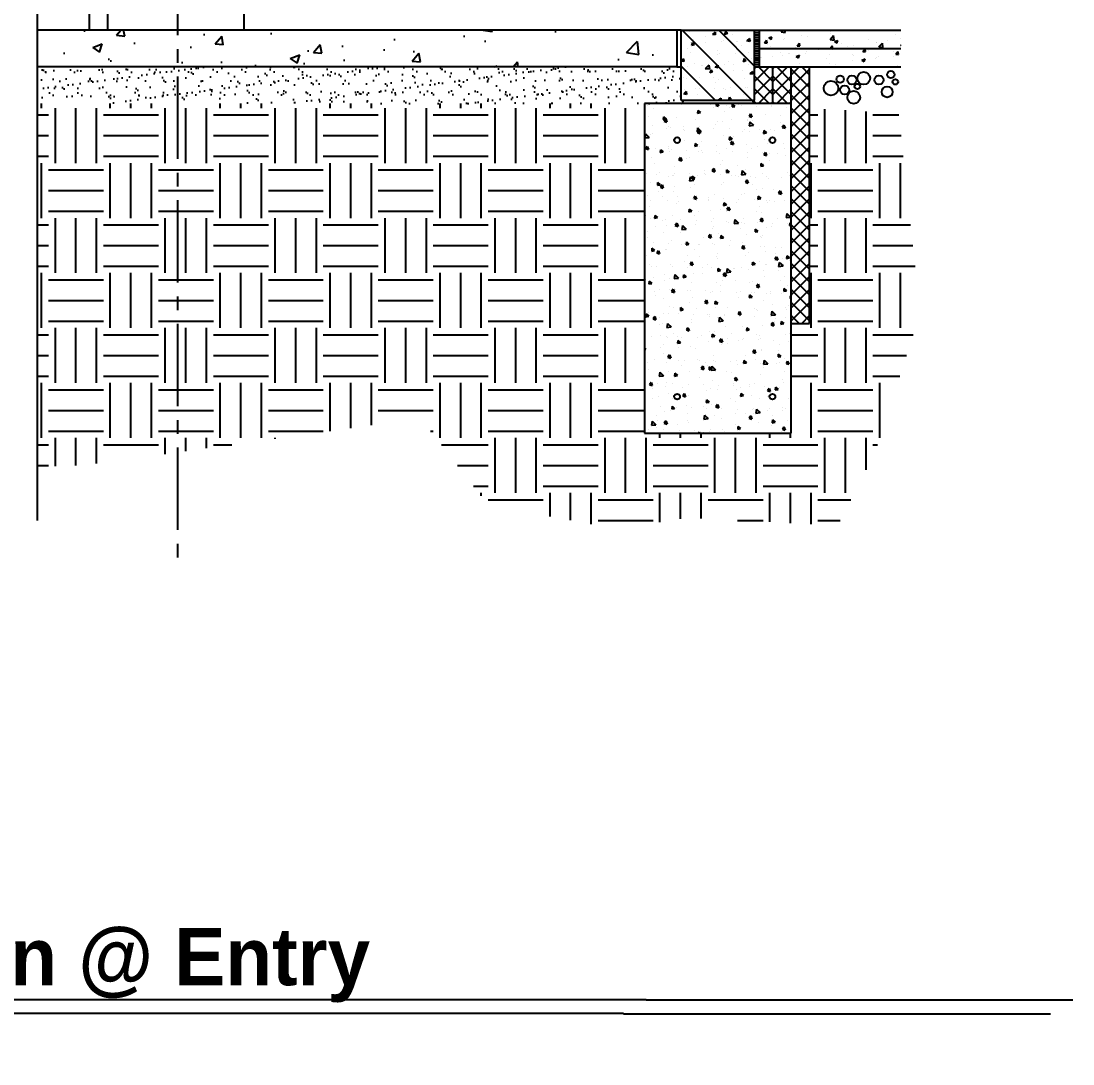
# Model space of a CAD drawing. Header units: inches. Extents: x 0 to 10293, y 0 to 4182.
# Drawn here: x 3437.1 to 3551.9, y 3211.7 to 3325.6 of the extents above; entities that cross this region are included whole.
import ezdxf
from ezdxf.enums import TextEntityAlignment as Align

# ---------------------------------------------------------------- set-up
doc = ezdxf.new("R2010")
doc.units = ezdxf.units.IN
doc.header["$LTSCALE"] = 48
doc.header["$MEASUREMENT"] = 0
doc.linetypes.add('CENTER2', pattern=[1.125, 0.75, -0.125, 0.125, -0.125])
doc.styles.add('BOLD', font='bold.shx', dxfattribs={"height": 18})
doc.styles.add('SIMPLEX', font='SIMPLEX.SHX')

# ---------------------------------------------------------------- blocks, each defined once
blk = doc.blocks.new('*X92')
at = {"color": 0}
for p, q in [((98.45, 77.12), (98.45, 77.12)), ((102.09, 77.23), (102.09, 77.23)), ((103.75, 77.27), (103.75, 77.27)), ((105.41, 77.21), (105.41, 77.21)), ((106.08, 77.32), (105.96, 77.14)), ((105.96, 77.14), (106.26, 77.04)), ((106.16, 77.32), (106.26, 77.04)), ((107.08, 77.15), (107.08, 77.15)), ((107.76, 77.25), (107.73, 76.95)), ((107.73, 76.95), (108.05, 77.01)), ((107.76, 77.25), (108.05, 77.01)), ((108.42, 77.22), (108.42, 77.22)), ((108.74, 77.08), (108.74, 77.08)), ((110.4, 77.02), (110.4, 77.02)), ((112.07, 76.96), (112.07, 76.96)), ((112.08, 77.15), (112.08, 77.15)), ((98.62, 75.87), (98.62, 75.87)), ((99.12, 76.74), (99.12, 76.74)), ((100.24, 75.86), (100.21, 75.57)), ((100.24, 75.86), (100.53, 75.62)), ((100.42, 75.81), (100.42, 75.81)), ((103.95, 76.34), (103.95, 76.34)), ((104, 76.56), (103.97, 76.26)), ((103.97, 76.26), (104.29, 76.32)), ((104, 76.56), (104.29, 76.32)), ((105.67, 76.91), (105.67, 76.91)), ((106.87, 76.45), (106.87, 76.45)), ((107.48, 76.85), (107.48, 76.85)), ((109.76, 76.18), (109.59, 75.93)), ((109.59, 75.93), (109.89, 75.83)), ((109.76, 76.18), (109.89, 75.83)), ((111.41, 76.1), (111.41, 76.1)), ((112.98, 76.06), (112.98, 76.06)), ((113.73, 76.9), (113.73, 76.9)), ((99.1, 74.88), (99.1, 74.88)), ((100.21, 75.57), (100.53, 75.62)), ((100.49, 75.63), (100.32, 75.38)), ((100.32, 75.38), (100.63, 75.27)), ((100.34, 75.32), (100.34, 75.32)), ((100.49, 75.63), (100.63, 75.27)), ((100.77, 74.82), (100.77, 74.82)), ((100.99, 74.7), (100.99, 74.7)), ((101.66, 75.75), (101.66, 75.75)), ((102.43, 74.76), (102.43, 74.76)), ((103.69, 75.52), (103.69, 75.52)), ((103.98, 74.67), (103.91, 74.22)), ((103.98, 74.67), (104.38, 74.28)), ((104.1, 74.7), (104.1, 74.7)), ((104.21, 74.78), (104.21, 74.78)), ((105.92, 75.02), (105.92, 75.02)), ((106.2, 75.4), (106.2, 75.4)), ((106.67, 75.31), (106.67, 75.31)), ((107.65, 75.6), (107.65, 75.6)), ((109.42, 75.48), (109.42, 75.48)), ((109.45, 75.54), (109.45, 75.54)), ((109.67, 75.33), (109.61, 74.88)), ((109.61, 74.88), (110.08, 74.94)), ((109.67, 75.33), (110.08, 74.94)), ((110.02, 75.5), (110.02, 75.5)), ((113, 75.29), (113, 75.29)), ((113.38, 74.96), (113.21, 74.71)), ((113.21, 74.71), (113.52, 74.61)), ((113.38, 74.96), (113.52, 74.61)), ((98.28, 74), (98.21, 73.56)), ((98.21, 73.56), (98.68, 73.61)), ((98.28, 74), (98.68, 73.61)), ((98.87, 73.98), (98.87, 73.98)), ((99.01, 74.08), (99.01, 74.08)), ((100.59, 74.56), (100.59, 74.56)), ((102.4, 74.49), (102.4, 74.49)), ((102.59, 74.32), (102.59, 74.32)), ((103.91, 74.22), (104.38, 74.28)), ((104.12, 74.41), (103.95, 74.16)), ((103.95, 74.16), (104.25, 74.06)), ((104.12, 74.41), (104.25, 74.06)), ((105.76, 74.64), (105.76, 74.64)), ((106.76, 73.78), (106.76, 73.78)), ((107.45, 73.67), (107.42, 73.37)), ((107.43, 74.58), (107.43, 74.58)), ((107.45, 73.67), (107.73, 73.42)), ((107.9, 73.71), (107.9, 73.71)), ((108.92, 74.3), (108.92, 74.3)), ((109.09, 74.52), (109.09, 74.52)), ((109.62, 74.28), (109.62, 74.28)), ((110.76, 74.46), (110.76, 74.46)), ((111.21, 74.36), (111.18, 74.06)), ((111.18, 74.06), (111.5, 74.12)), ((111.21, 74.36), (111.5, 74.12)), ((111.43, 74.22), (111.43, 74.22)), ((111.97, 74.48), (111.97, 74.48)), ((112.42, 74.4), (112.42, 74.4)), ((114.08, 74.34), (114.08, 74.34)), ((98.48, 72.64), (98.31, 72.39)), ((98.31, 72.39), (98.61, 72.29)), ((98.48, 72.64), (98.61, 72.29)), ((99.42, 72.36), (99.42, 72.36)), ((100.84, 72.66), (100.84, 72.66)), ((100.84, 72.41), (100.84, 72.41)), ((101.55, 73.08), (101.55, 73.08)), ((102.56, 73.24), (102.56, 73.24)), ((103.69, 72.97), (103.66, 72.67)), ((103.66, 72.67), (103.97, 72.73)), ((103.69, 72.97), (103.97, 72.73)), ((104.19, 72.6), (104.19, 72.6)), ((104.37, 73.18), (104.37, 73.18)), ((106.08, 72.73), (106.08, 72.73)), ((107.17, 72.39), (107.17, 72.39)), ((107.42, 73.37), (107.73, 73.42)), ((107.74, 73.19), (107.58, 72.94)), ((107.58, 72.94), (107.88, 72.84)), ((107.74, 73.19), (107.88, 72.84)), ((109.31, 72.81), (109.31, 72.81)), ((109.87, 72.39), (109.87, 72.39)), ((110.52, 72.58), (110.52, 72.58)), ((111.29, 73.43), (111.29, 73.43)), ((111.59, 72.97), (111.59, 72.97)), ((113.4, 72.9), (113.4, 72.9)), ((113.5, 72.38), (113.5, 72.38)), ((98.89, 71.41), (98.89, 71.41)), ((99.93, 72.28), (99.9, 71.98)), ((99.9, 71.98), (100.21, 72.04)), ((99.93, 72.28), (100.21, 72.04)), ((100.88, 72.03), (100.88, 72.03)), ((101.09, 72.3), (101.09, 72.3)), ((102.1, 71.42), (101.94, 71.18)), ((102.1, 71.42), (102.24, 71.07)), ((102.75, 72.24), (102.75, 72.24)), ((102.81, 71.35), (102.81, 71.35)), ((103.09, 71.4), (103.09, 71.4)), ((104.1, 72.11), (104.1, 72.11)), ((104.42, 72.17), (104.42, 72.17)), ((104.53, 71.93), (104.53, 71.93)), ((106.08, 72.11), (106.08, 72.11)), ((106.34, 71.86), (106.34, 71.86)), ((107.75, 72.05), (107.75, 72.05)), ((109.41, 71.99), (109.41, 71.99)), ((109.42, 71.39), (109.42, 71.39)), ((111.08, 71.93), (111.08, 71.93)), ((111.37, 71.98), (111.2, 71.73)), ((111.2, 71.73), (111.5, 71.63)), ((111.37, 71.98), (111.5, 71.63)), ((111.85, 71.81), (111.85, 71.81)), ((112.74, 71.87), (112.74, 71.87)), ((113.56, 71.65), (113.56, 71.65)), ((99.28, 70.82), (99.28, 70.82)), ((101.43, 70.41), (101.43, 70.41)), ((101.94, 71.18), (102.24, 71.07)), ((105.73, 70.21), (105.56, 69.96)), ((105.73, 70.21), (105.86, 69.86)), ((105.97, 70.06), (105.97, 70.06)), ((106.5, 70.61), (106.5, 70.61)), ((106.64, 71.11), (106.64, 71.11)), ((107.13, 70.08), (107.11, 69.78)), ((107.13, 70.08), (107.42, 69.84)), ((108.31, 70.55), (108.31, 70.55)), ((109.2, 70.14), (109.2, 70.14)), ((110.89, 70.77), (110.87, 70.47)), ((110.87, 70.47), (111.18, 70.53)), ((110.89, 70.77), (111.18, 70.53)), ((111.18, 70.76), (111.18, 70.76)), ((111.84, 71.07), (111.84, 71.07)), ((98.36, 69.7), (98.36, 69.7)), ((99.45, 69.57), (99.45, 69.57)), ((99.8, 69.76), (99.8, 69.76)), ((100.76, 69.36), (100.76, 69.36)), ((101.25, 69.51), (101.25, 69.51)), ((101.34, 69.49), (101.34, 69.49)), ((101.46, 69.7), (101.46, 69.7)), ((103.15, 69.33), (103.08, 68.89)), ((103.08, 68.89), (103.56, 68.94)), ((103.13, 69.64), (103.13, 69.64)), ((103.15, 69.33), (103.56, 68.94)), ((103.37, 69.39), (103.35, 69.09)), ((103.35, 69.09), (103.66, 69.14)), ((103.37, 69.39), (103.66, 69.14)), ((103.99, 69.44), (103.99, 69.44)), ((104.69, 69.68), (104.69, 69.68)), ((104.78, 70.03), (104.78, 70.03)), ((104.79, 69.58), (104.79, 69.58)), ((105.56, 69.96), (105.86, 69.86)), ((106.46, 69.52), (106.46, 69.52)), ((107.11, 69.78), (107.42, 69.84)), ((107.67, 69.48), (107.67, 69.48)), ((108.12, 69.46), (108.12, 69.46)), ((108.48, 69.3), (108.48, 69.3)), ((108.85, 69.99), (108.78, 69.55)), ((108.78, 69.55), (109.25, 69.6)), ((108.85, 69.99), (109.25, 69.6)), ((109.36, 68.99), (109.19, 68.74)), ((109.36, 68.99), (109.49, 68.64)), ((109.79, 69.4), (109.79, 69.4)), ((110.28, 69.23), (110.28, 69.23)), ((111.02, 69.67), (111.02, 69.67)), ((111.45, 69.33), (111.45, 69.33)), ((111.74, 69.14), (111.74, 69.14)), ((113.12, 69.27), (113.12, 69.27)), ((113.81, 69.76), (113.81, 69.76)), ((114.01, 69.46), (114.01, 69.46)), ((98.78, 68.74), (98.78, 68.74)), ((99.61, 68.69), (99.59, 68.39)), ((99.59, 68.39), (99.9, 68.45)), ((99.61, 68.69), (99.9, 68.45)), ((100.09, 68.44), (99.92, 68.19)), ((99.92, 68.19), (100.23, 68.09)), ((100.09, 68.44), (100.23, 68.09)), ((101.42, 68.25), (101.42, 68.25)), ((103.23, 68.19), (103.23, 68.19)), ((103.59, 68.49), (103.59, 68.49)), ((106.53, 68.44), (106.53, 68.44)), ((106.75, 68.72), (106.75, 68.72)), ((109.19, 68.74), (109.49, 68.64)), ((109.92, 68.47), (109.92, 68.47)), ((110.45, 67.98), (110.45, 67.98)), ((111.07, 68.09), (111.07, 68.09)), ((112.26, 67.92), (112.26, 67.92)), ((112.98, 67.77), (112.81, 67.53)), ((112.98, 67.77), (113.12, 67.42)), ((98.49, 67.25), (98.49, 67.25)), ((98.86, 66.78), (98.86, 66.78)), ((99.7, 67.68), (99.7, 67.68)), ((100.15, 67.19), (100.15, 67.19)), ((100.65, 66.69), (100.65, 66.69)), ((101.32, 67.74), (101.32, 67.74)), ((101.82, 67.13), (101.82, 67.13)), ((103.39, 66.94), (103.39, 66.94)), ((103.48, 67.07), (103.48, 67.07)), ((103.72, 67.22), (103.55, 66.97)), ((103.55, 66.97), (103.85, 66.87)), ((103.72, 67.22), (103.85, 66.87)), ((103.88, 66.77), (103.88, 66.77)), ((105.15, 67.01), (105.15, 67.01)), ((105.19, 66.77), (105.19, 66.77)), ((105.2, 66.88), (105.2, 66.88)), ((105.86, 67.39), (105.86, 67.39)), ((106.81, 66.95), (106.81, 66.95)), ((108.47, 66.89), (108.47, 66.89)), ((108.73, 67.4), (108.73, 67.4)), ((109.09, 67.47), (109.09, 67.47)), ((110.14, 66.83), (110.14, 66.83)), ((110.58, 67.19), (110.55, 66.89)), ((110.55, 66.89), (110.87, 66.95)), ((110.58, 67.19), (110.87, 66.95)), ((111.52, 66.75), (111.52, 66.75)), ((111.8, 66.77), (111.8, 66.77)), ((112.42, 66.67), (112.42, 66.67)), ((112.81, 67.53), (113.12, 67.42)), ((113.47, 66.71), (113.47, 66.71)), ((98.67, 66.07), (98.67, 66.07)), ((101.67, 66.36), (101.67, 66.36)), ((101.84, 66.58), (101.84, 66.58)), ((103.06, 65.8), (103.03, 65.5)), ((103.03, 65.5), (103.35, 65.56)), ((103.06, 65.8), (103.35, 65.56)), ((104.09, 65.57), (104.09, 65.57)), ((105.36, 65.62), (105.36, 65.62)), ((106.42, 65.77), (106.42, 65.77)), ((106.82, 66.49), (106.79, 66.19)), ((106.79, 66.19), (107.11, 66.25)), ((106.82, 66.49), (107.11, 66.25)), ((107.34, 66.01), (107.17, 65.76)), ((107.17, 65.76), (107.48, 65.66)), ((107.17, 65.56), (107.17, 65.56)), ((107.34, 66.01), (107.48, 65.66)), ((108.17, 66.56), (108.17, 66.56)), ((110.42, 65.55), (110.42, 65.55)), ((110.7, 66.09), (110.7, 66.09)), ((111.63, 66.47), (111.63, 66.47)), ((114.18, 65.5), (114.18, 65.5)), ((98.19, 65.16), (98.21, 65.1)), ((98.19, 65.11), (98.21, 65.1)), ((98.3, 64.58), (98.3, 64.58)), ((98.81, 64.73), (98.81, 64.73)), ((99.3, 65.11), (99.27, 64.81)), ((99.27, 64.81), (99.59, 64.86)), ((99.3, 65.11), (99.59, 64.86)), ((100.11, 64.52), (100.11, 64.52)), ((100.47, 64.67), (100.47, 64.67)), ((101.21, 65.07), (101.21, 65.07)), ((102.14, 64.61), (102.14, 64.61)), ((103.64, 65.05), (103.64, 65.05)), ((103.8, 64.55), (103.8, 64.55)), ((105.47, 64.48), (105.47, 64.48)), ((105.75, 64.72), (105.75, 64.72)), ((107.13, 64.42), (107.13, 64.42)), ((107.33, 64.31), (107.33, 64.31)), ((108.02, 64.66), (107.95, 64.21)), ((108.02, 64.66), (108.43, 64.27)), ((108.79, 64.36), (108.79, 64.36)), ((108.97, 64.8), (108.97, 64.8)), ((110.97, 64.79), (110.8, 64.54)), ((110.8, 64.54), (111.1, 64.44)), ((110.96, 65.42), (110.96, 65.42)), ((110.97, 64.79), (111.1, 64.44)), ((112.67, 64.77), (112.67, 64.77)), ((113.72, 65.32), (113.65, 64.87)), ((113.65, 64.87), (114.12, 64.93)), ((113.72, 65.32), (114.12, 64.93)), ((98.55, 63.4), (98.55, 63.4)), ((99.36, 63.87), (99.36, 63.87)), ((100.28, 63.27), (100.28, 63.27)), ((100.54, 64.02), (100.54, 64.02)), ((101.7, 64.24), (101.54, 63.99)), ((101.54, 63.99), (101.84, 63.89)), ((101.7, 64.24), (101.84, 63.89)), ((102.08, 63.2), (102.08, 63.2)), ((102.32, 63.99), (102.25, 63.55)), ((102.25, 63.55), (102.73, 63.6)), ((102.32, 63.99), (102.73, 63.6)), ((102.34, 63.66), (102.34, 63.66)), ((103.76, 64.1), (103.76, 64.1)), ((105.61, 63.73), (105.61, 63.73)), ((105.69, 63.85), (105.69, 63.85)), ((107.95, 64.21), (108.43, 64.27)), ((108.68, 63.65), (108.68, 63.65)), ((109.14, 64.24), (109.14, 64.24)), ((110.27, 63.6), (110.24, 63.3)), ((110.24, 63.3), (110.55, 63.36)), ((110.27, 63.6), (110.55, 63.36)), ((110.46, 64.3), (110.46, 64.3)), ((111.51, 63.81), (111.51, 63.81)), ((112.02, 63.84), (112.02, 63.84)), ((112.12, 64.24), (112.12, 64.24)), ((113.79, 64.18), (113.79, 64.18)), ((114.03, 64.29), (114, 64)), ((114, 64), (114.19, 64.03)), ((114.03, 64.29), (114.19, 64.16)), ((98.26, 62.67), (98.26, 62.67)), ((98.55, 62.69), (98.55, 62.69)), ((99.18, 62.13), (99.18, 62.13)), ((100.85, 62.07), (100.85, 62.07)), ((101.1, 62.4), (101.1, 62.4)), ((102.51, 62.01), (102.51, 62.01)), ((102.75, 62.21), (102.72, 61.91)), ((102.75, 62.21), (103.03, 61.97)), ((104.59, 62.65), (104.59, 62.65)), ((105.33, 63.02), (105.16, 62.77)), ((105.16, 62.77), (105.46, 62.67)), ((105.33, 63.02), (105.46, 62.67)), ((105.63, 62.05), (105.63, 62.05)), ((106.3, 63.1), (106.3, 63.1)), ((106.51, 62.91), (106.48, 62.61)), ((106.48, 62.61), (106.79, 62.67)), ((106.51, 62.91), (106.79, 62.67)), ((107.58, 62.41), (107.58, 62.41)), ((108.86, 62.13), (108.86, 62.13)), ((109.31, 62.99), (109.31, 62.99)), ((110.84, 62.75), (110.84, 62.75)), ((110.93, 62.64), (110.93, 62.64)), ((111.11, 62.93), (111.11, 62.93)), ((114.07, 62.83), (114.07, 62.83)), ((98.98, 61.52), (98.96, 61.22)), ((98.96, 61.22), (99.27, 61.28)), ((98.98, 61.52), (99.27, 61.28)), ((99.69, 61.25), (99.52, 61.01)), ((99.52, 61.01), (99.83, 60.9)), ((99.69, 61.25), (99.83, 60.9)), ((99.86, 60.95), (99.86, 60.95)), ((100.42, 61.35), (100.42, 61.35)), ((100.53, 61.37), (100.53, 61.37)), ((102.25, 61.95), (102.25, 61.95)), ((102.72, 61.91), (103.03, 61.97)), ((103.65, 61.43), (103.65, 61.43)), ((104.06, 61.89), (104.06, 61.89)), ((104.18, 61.95), (104.18, 61.95)), ((105.84, 61.89), (105.84, 61.89)), ((106.19, 60.94), (106.19, 60.94)), ((107.5, 61.83), (107.5, 61.83)), ((108.96, 61.81), (108.79, 61.56)), ((108.79, 61.56), (109.09, 61.46)), ((108.96, 61.81), (109.09, 61.46)), ((109.17, 61.77), (109.17, 61.77)), ((109.56, 61.1), (109.56, 61.1)), ((110.83, 61.71), (110.83, 61.71)), ((111.28, 61.68), (111.28, 61.68)), ((111.4, 61.14), (111.4, 61.14)), ((112.5, 61.64), (112.5, 61.64)), ((112.52, 60.92), (112.52, 60.92)), ((113.09, 61.61), (113.09, 61.61)), ((114.16, 61.58), (114.16, 61.58)), ((98.44, 60.73), (98.44, 60.73)), ((98.76, 59.75), (98.76, 59.75)), ((100.98, 59.73), (100.98, 59.73)), ((102.5, 60.06), (102.5, 60.06)), ((102.84, 60.74), (102.84, 60.74)), ((103.32, 60.04), (103.15, 59.79)), ((103.15, 59.79), (103.45, 59.69)), ((103.32, 60.04), (103.45, 59.69)), ((104.22, 60.64), (104.22, 60.64)), ((105.09, 59.74), (105.09, 59.74)), ((106.03, 60.57), (106.03, 60.57)), ((106.19, 60.44), (106.19, 60.44)), ((109.18, 60.73), (109.18, 60.73)), ((109.95, 60.01), (109.93, 59.72)), ((109.93, 59.72), (110.24, 59.77)), ((109.95, 60.01), (110.24, 59.77)), ((110.73, 60.08), (110.73, 60.08)), ((111.43, 59.72), (111.43, 59.72)), ((111.53, 59.78), (111.53, 59.78)), ((112.58, 60.59), (112.41, 60.34)), ((112.41, 60.34), (112.72, 60.24)), ((112.58, 60.59), (112.72, 60.24)), ((112.89, 59.98), (112.82, 59.54)), ((112.89, 59.98), (113.3, 59.59)), ((113.25, 60.36), (113.25, 60.36)), ((113.71, 60.71), (113.69, 60.41)), ((113.69, 60.41), (114, 60.47)), ((113.71, 60.71), (114, 60.47)), ((113.96, 60.16), (113.96, 60.16)), ((98.97, 59.53), (98.97, 59.53)), ((99.53, 59.56), (99.53, 59.56)), ((100.31, 58.68), (100.31, 58.68)), ((101.2, 59.5), (101.2, 59.5)), ((101.49, 58.66), (101.43, 58.21)), ((101.49, 58.66), (101.9, 58.27)), ((102.43, 58.63), (102.41, 58.33)), ((102.43, 58.63), (102.72, 58.39)), ((102.86, 59.44), (102.86, 59.44)), ((103.54, 58.76), (103.54, 58.76)), ((104.47, 58.74), (104.47, 58.74)), ((104.53, 59.38), (104.53, 59.38)), ((105.52, 59.38), (105.52, 59.38)), ((106.19, 59.32), (106.17, 59.02)), ((106.17, 59.02), (106.48, 59.08)), ((106.19, 59.32), (106.48, 59.08)), ((106.19, 59.32), (106.19, 59.32)), ((106.19, 59.32), (106.19, 59.32)), ((106.94, 58.82), (106.77, 58.57)), ((106.77, 58.57), (107.08, 58.47)), ((106.94, 58.82), (107.08, 58.47)), ((107.19, 59.32), (107.12, 58.88)), ((107.12, 58.88), (107.6, 58.93)), ((107.19, 59.32), (107.6, 58.93)), ((107.86, 59.26), (107.86, 59.26)), ((108, 59.26), (108, 59.26)), ((108.75, 59.46), (108.75, 59.46)), ((109.52, 59.2), (109.52, 59.2)), ((111.19, 59.14), (111.19, 59.14)), ((112.82, 59.54), (113.3, 59.59)), ((112.85, 59.08), (112.85, 59.08)), ((98.33, 58.06), (98.33, 58.06)), ((98.67, 57.93), (98.64, 57.63)), ((98.64, 57.63), (98.96, 57.69)), ((98.67, 57.93), (98.96, 57.69)), ((99.13, 58.28), (99.13, 58.28)), ((100.36, 58.03), (100.36, 58.03)), ((100.94, 58.22), (100.94, 58.22)), ((101.43, 58.21), (101.9, 58.27)), ((102.41, 58.33), (102.72, 58.39)), ((103.34, 57.83), (103.34, 57.83)), ((106.08, 57.77), (106.08, 57.77)), ((106.44, 57.43), (106.44, 57.43)), ((106.69, 58.02), (106.69, 58.02)), ((108.16, 58.01), (108.16, 58.01)), ((109.68, 57.81), (109.68, 57.81)), ((109.97, 57.94), (109.97, 57.94)), ((110.57, 57.6), (110.4, 57.36)), ((110.57, 57.6), (110.7, 57.25)), ((111.29, 58.47), (111.29, 58.47)), ((113.02, 58), (113.02, 58)), ((113.5, 58.47), (113.5, 58.47)), ((113.84, 57.49), (113.84, 57.49)), ((99.26, 56.84), (99.26, 56.84)), ((99.38, 56.39), (99.38, 56.39)), ((99.85, 57.04), (99.85, 57.04)), ((100.87, 57.07), (100.87, 57.07)), ((101.11, 56.96), (101.11, 56.96)), ((101.3, 57.05), (101.14, 56.8)), ((101.14, 56.8), (101.44, 56.7)), ((101.3, 57.05), (101.44, 56.7)), ((101.52, 56.98), (101.52, 56.98)), ((102.91, 56.9), (102.91, 56.9)), ((103.18, 56.92), (103.18, 56.92)), ((104.85, 56.86), (104.85, 56.86)), ((105.41, 56.71), (105.41, 56.71)), ((105.59, 56.82), (105.59, 56.82)), ((106.51, 56.8), (106.51, 56.8)), ((108.18, 56.73), (108.18, 56.73)), ((108.63, 56.79), (108.63, 56.79)), ((109.64, 56.43), (109.61, 56.13)), ((109.64, 56.43), (109.93, 56.19)), ((109.84, 56.67), (109.84, 56.67)), ((110.14, 56.69), (110.14, 56.69)), ((110.4, 57.36), (110.7, 57.25)), ((110.62, 57.41), (110.62, 57.41)), ((111.51, 56.61), (111.51, 56.61)), ((111.93, 56.81), (111.93, 56.81)), ((111.94, 56.63), (111.94, 56.63)), ((113.17, 56.55), (113.17, 56.55)), ((113.4, 57.12), (113.37, 56.82)), ((113.37, 56.82), (113.69, 56.88)), ((113.4, 57.12), (113.69, 56.88)), ((114.19, 56.39), (114.03, 56.14)), ((98.22, 55.39), (98.22, 55.39)), ((100.2, 56.01), (100.2, 56.01)), ((100.86, 55.12), (100.86, 55.12)), ((103.08, 55.65), (103.08, 55.65)), ((103.43, 56.09), (103.43, 56.09)), ((104.93, 55.84), (104.76, 55.59)), ((104.76, 55.59), (105.06, 55.49)), ((104.89, 55.58), (104.89, 55.58)), ((104.93, 55.84), (105.06, 55.49)), ((105.88, 55.73), (105.85, 55.44)), ((105.85, 55.44), (106.17, 55.49)), ((105.88, 55.73), (106.17, 55.49)), ((108.41, 56.11), (108.41, 56.11)), ((109.61, 56.13), (109.93, 56.19)), ((111.18, 55.8), (111.18, 55.8)), ((112.11, 55.37), (112.11, 55.37)), ((113.92, 55.31), (113.92, 55.31)), ((114.03, 56.14), (114.19, 56.08)), ((98.36, 54.35), (98.33, 54.05)), ((98.33, 54.05), (98.64, 54.11)), ((98.36, 54.35), (98.64, 54.11)), ((98.56, 54.5), (98.56, 54.5)), ((99.29, 54.07), (99.12, 53.82)), ((99.29, 54.07), (99.42, 53.72)), ((100.23, 54.44), (100.23, 54.44)), ((100.76, 54.4), (100.76, 54.4)), ((101.36, 55.07), (101.36, 55.07)), ((101.89, 54.38), (101.89, 54.38)), ((102.12, 55.04), (102.09, 54.74)), ((102.09, 54.74), (102.4, 54.8)), ((102.12, 55.04), (102.4, 54.8)), ((103.56, 54.32), (103.56, 54.32)), ((103.85, 54.91), (103.85, 54.91)), ((105.05, 54.33), (105.05, 54.33)), ((105.22, 54.26), (105.22, 54.26)), ((105.3, 54.04), (105.3, 54.04)), ((105.97, 55.1), (105.97, 55.1)), ((106.36, 53.98), (106.3, 53.54)), ((106.36, 53.98), (106.77, 53.59)), ((106.86, 54.27), (106.86, 54.27)), ((106.89, 54.2), (106.89, 54.2)), ((107.19, 55.1), (107.19, 55.1)), ((108.55, 54.62), (108.39, 54.37)), ((108.39, 54.37), (108.69, 54.27)), ((108.52, 54.12), (108.52, 54.12)), ((108.55, 54.62), (108.69, 54.27)), ((108.55, 54.14), (108.55, 54.14)), ((110.18, 54.9), (110.18, 54.9)), ((110.22, 54.08), (110.22, 54.08)), ((110.39, 54.8), (110.39, 54.8)), ((110.5, 54.74), (110.5, 54.74)), ((111.88, 54.02), (111.88, 54.02)), ((112.06, 54.65), (111.99, 54.2)), ((111.99, 54.2), (112.47, 54.26)), ((112.06, 54.65), (112.47, 54.26)), ((113.52, 55.09), (113.52, 55.09)), ((113.73, 54.82), (113.73, 54.82)), ((114.08, 54.06), (114.08, 54.06)), ((99.12, 53.82), (99.42, 53.72)), ((99.76, 53.92), (99.76, 53.92)), ((99.8, 53.23), (99.8, 53.23)), ((100.09, 53.34), (100.09, 53.34)), ((100.67, 53.32), (100.6, 52.88)), ((100.6, 52.88), (101.07, 52.93)), ((100.67, 53.32), (101.07, 52.93)), ((102.92, 52.85), (102.75, 52.6)), ((102.92, 52.85), (103.05, 52.5)), ((103.31, 53.42), (103.31, 53.42)), ((103.33, 53.75), (103.33, 53.75)), ((106.1, 53.91), (106.1, 53.91)), ((106.3, 53.54), (106.77, 53.59)), ((107.02, 53.02), (107.02, 53.02)), ((108.83, 52.95), (108.83, 52.95)), ((109.33, 52.84), (109.3, 52.54)), ((109.33, 52.84), (109.61, 52.6)), ((111.06, 53.13), (111.06, 53.13)), ((112.18, 53.4), (112.01, 53.15)), ((112.01, 53.15), (112.31, 53.05)), ((112.18, 53.4), (112.31, 53.05)), ((112.36, 53.48), (112.36, 53.48)), ((112.43, 53.89), (112.43, 53.89)), ((113.09, 53.54), (113.06, 53.24)), ((113.06, 53.24), (113.37, 53.29)), ((113.09, 53.54), (113.37, 53.29)), ((113.55, 53.95), (113.55, 53.95)), ((98.92, 51.93), (98.92, 51.93)), ((99.96, 51.98), (99.96, 51.98)), ((100.58, 51.87), (100.58, 51.87)), ((100.64, 51.73), (100.64, 51.73)), ((101.36, 52.2), (101.36, 52.2)), ((101.77, 51.91), (101.77, 51.91)), ((102.25, 51.81), (102.25, 51.81)), ((102.75, 52.6), (103.05, 52.5)), ((103.91, 51.75), (103.91, 51.75)), ((104.35, 52), (104.35, 52)), ((105.3, 52.44), (105.3, 52.44)), ((105.56, 52.15), (105.54, 51.85)), ((105.54, 51.85), (105.85, 51.91)), ((105.56, 52.15), (105.85, 51.91)), ((105.57, 51.69), (105.57, 51.69)), ((105.85, 52.43), (105.85, 52.43)), ((107.69, 52.19), (107.69, 52.19)), ((108.99, 51.7), (108.99, 51.7)), ((109.3, 52.54), (109.61, 52.6)), ((110.39, 52.07), (110.39, 52.07)), ((110.68, 51.98), (110.68, 51.98)), ((113.62, 52.16), (113.62, 52.16)), ((114.03, 52.17), (114.03, 52.17)), ((98.19, 50.64), (98.33, 50.52)), ((98.24, 51.4), (98.24, 51.4)), ((99.97, 50.67), (99.97, 50.67)), ((100.26, 51), (100.26, 51)), ((101.8, 51.45), (101.78, 51.16)), ((101.78, 51.16), (102.09, 51.21)), ((101.8, 51.45), (102.09, 51.21)), ((101.94, 50.66), (101.94, 50.66)), ((103.2, 50.75), (103.2, 50.75)), ((103.74, 50.6), (103.74, 50.6)), ((105.18, 51.37), (105.18, 51.37)), ((106.54, 51.63), (106.37, 51.39)), ((106.37, 51.39), (106.68, 51.28)), ((106.54, 51.63), (106.68, 51.28)), ((106.6, 50.99), (106.6, 50.99)), ((107.24, 51.63), (107.24, 51.63)), ((107.27, 51.12), (107.27, 51.12)), ((108.41, 51.45), (108.41, 51.45)), ((108.9, 51.57), (108.9, 51.57)), ((110.57, 51.51), (110.57, 51.51)), ((110.8, 51.64), (110.8, 51.64)), ((112.23, 51.45), (112.23, 51.45)), ((112.93, 50.97), (112.93, 50.97)), ((113.9, 51.39), (113.9, 51.39)), ((98.19, 50.49), (98.33, 50.52)), ((99.24, 49.41), (99.24, 49.41)), ((100.21, 50.08), (100.21, 50.08)), ((100.9, 49.87), (100.74, 49.62)), ((100.74, 49.62), (101.04, 49.52)), ((100.9, 49.87), (101.04, 49.52)), ((105.74, 49.76), (105.74, 49.76)), ((109.24, 49.81), (109.24, 49.81)), ((110.17, 50.42), (110, 50.17)), ((110, 50.17), (110.3, 50.07)), ((110.17, 50.42), (110.3, 50.07)), ((110.28, 49.41), (110.28, 49.41)), ((110.95, 50.46), (110.95, 50.46)), ((110.97, 50.39), (110.97, 50.39)), ((112.77, 49.95), (112.75, 49.65)), ((112.75, 49.65), (113.06, 49.71)), ((112.77, 50.32), (112.77, 50.32)), ((112.77, 49.95), (113.06, 49.71)), ((113.51, 49.49), (113.51, 49.49)), ((98.51, 49.09), (98.51, 49.09)), ((98.66, 48.24), (98.66, 48.24)), ((100.53, 49.06), (100.53, 49.06)), ((100.9, 49.35), (100.9, 49.35)), ((101.86, 49.29), (101.86, 49.29)), ((102.18, 48.77), (102.18, 48.77)), ((102.57, 49.29), (102.57, 49.29)), ((103.91, 49.35), (103.91, 49.35)), ((104.23, 49.23), (104.23, 49.23)), ((104.53, 48.65), (104.36, 48.4)), ((104.36, 48.4), (104.66, 48.3)), ((104.53, 48.65), (104.66, 48.3)), ((104.85, 49.08), (104.85, 49.08)), ((105.07, 48.7), (105.07, 48.7)), ((105.25, 48.56), (105.22, 48.26)), ((105.22, 48.26), (105.54, 48.32)), ((105.25, 48.56), (105.54, 48.32)), ((105.54, 48.65), (105.47, 48.2)), ((105.47, 48.2), (105.94, 48.26)), ((105.54, 48.65), (105.94, 48.26)), ((105.72, 49.28), (105.72, 49.28)), ((105.89, 49.17), (105.89, 49.17)), ((107.56, 49.11), (107.56, 49.11)), ((108.19, 49.27), (108.19, 49.27)), ((108.3, 48.79), (108.3, 48.79)), ((109.01, 49.26), (108.99, 48.96)), ((108.99, 48.96), (109.3, 49.01)), ((109.01, 49.26), (109.3, 49.01)), ((109.22, 49.04), (109.22, 49.04)), ((110.89, 48.98), (110.89, 48.98)), ((111.24, 49.31), (111.17, 48.87)), ((111.17, 48.87), (111.64, 48.92)), ((111.18, 49.07), (111.18, 49.07)), ((111.22, 48.49), (111.22, 48.49)), ((111.24, 49.31), (111.64, 48.92)), ((112.55, 48.92), (112.55, 48.92)), ((112.94, 49.07), (112.94, 49.07)), ((113.79, 49.2), (113.63, 48.95)), ((113.63, 48.95), (113.93, 48.85)), ((113.79, 49.2), (113.93, 48.85)), ((99.84, 47.99), (99.77, 47.54)), ((99.77, 47.54), (100.24, 47.6)), ((99.84, 47.99), (100.24, 47.6)), ((99.86, 48), (99.86, 48)), ((100.77, 48.09), (100.77, 48.09)), ((101.49, 47.87), (101.46, 47.57)), ((101.46, 47.57), (101.78, 47.63)), ((101.49, 47.87), (101.78, 47.63)), ((103.09, 48.08), (103.09, 48.08)), ((104.16, 47.45), (104.16, 47.45)), ((105.63, 47.09), (105.63, 47.09)), ((105.88, 48.03), (105.88, 48.03)), ((107.1, 48.07), (107.1, 48.07)), ((107.69, 47.97), (107.69, 47.97)), ((108.15, 47.43), (107.99, 47.19)), ((107.99, 47.19), (108.29, 47.08)), ((108.15, 47.43), (108.29, 47.08)), ((110.84, 47.79), (110.84, 47.79)), ((113.19, 47.18), (113.19, 47.18)), ((113.43, 48.06), (113.43, 48.06)), ((98.89, 46.88), (98.72, 46.63)), ((98.72, 46.63), (99.02, 46.53)), ((98.82, 46.99), (98.82, 46.99)), ((98.89, 46.88), (99.02, 46.53)), ((99.02, 46.18), (99.02, 46.18)), ((99.61, 46.81), (99.61, 46.81)), ((100.42, 46.39), (100.42, 46.39)), ((100.63, 46.92), (100.63, 46.92)), ((101.28, 46.75), (101.28, 46.75)), ((102.36, 46.37), (102.36, 46.37)), ((102.94, 46.69), (102.94, 46.69)), ((104.61, 46.63), (104.61, 46.63)), ((104.96, 46.04), (104.96, 46.04)), ((105.35, 46.16), (105.35, 46.16)), ((106.13, 46.14), (106.13, 46.14)), ((106.27, 46.57), (106.27, 46.57)), ((107.85, 46.71), (107.85, 46.71)), ((107.93, 46.51), (107.93, 46.51)), ((108.18, 46.12), (108.18, 46.12)), ((108.69, 46.36), (108.69, 46.36)), ((109.6, 46.45), (109.6, 46.45)), ((109.66, 46.65), (109.66, 46.65)), ((110.17, 46.74), (110.17, 46.74)), ((111.26, 46.39), (111.26, 46.39)), ((111.78, 46.22), (111.61, 45.97)), ((111.61, 45.97), (111.91, 45.87)), ((111.68, 46.15), (111.68, 46.15)), ((111.78, 46.22), (111.91, 45.87)), ((112.46, 46.36), (112.43, 46.06)), ((112.43, 46.06), (112.75, 46.12)), ((112.46, 46.36), (112.75, 46.12)), ((112.93, 46.33), (112.93, 46.33)), ((113.39, 46.82), (113.39, 46.82)), ((99.07, 45.09), (99.07, 45.09)), ((99.75, 45.34), (99.75, 45.34)), ((100.79, 45.67), (100.79, 45.67)), ((101.27, 45.17), (101.27, 45.17)), ((102.52, 45.67), (102.35, 45.42)), ((102.35, 45.42), (102.65, 45.32)), ((102.52, 45.67), (102.65, 45.32)), ((102.6, 45.61), (102.6, 45.61)), ((102.97, 45.42), (102.97, 45.42)), ((104.94, 44.98), (104.91, 44.68)), ((104.94, 44.98), (105.22, 44.73)), ((107.6, 45.16), (107.6, 45.16)), ((108.1, 44.82), (108.1, 44.82)), ((108.7, 45.67), (108.67, 45.37)), ((108.67, 45.37), (108.99, 45.43)), ((108.7, 45.67), (108.99, 45.43)), ((109.82, 45.4), (109.82, 45.4)), ((110.72, 45.12), (110.72, 45.12)), ((111.63, 45.34), (111.63, 45.34)), ((113.93, 45.14), (113.93, 45.14)), ((98.3, 44.31), (98.3, 44.31)), ((99.96, 44.25), (99.96, 44.25)), ((100.31, 43.72), (100.31, 43.72)), ((101.04, 43.78), (101.04, 43.78)), ((101.18, 44.28), (101.15, 43.98)), ((101.15, 43.98), (101.46, 44.04)), ((101.18, 44.28), (101.46, 44.04)), ((101.63, 44.18), (101.63, 44.18)), ((102.77, 44.36), (102.77, 44.36)), ((103.29, 44.12), (103.29, 44.12)), ((104.57, 44.29), (104.57, 44.29)), ((104.91, 44.68), (105.22, 44.73)), ((104.96, 44.06), (104.96, 44.06)), ((105.52, 44.42), (105.52, 44.42)), ((106.14, 44.45), (105.97, 44.2)), ((105.97, 44.2), (106.28, 44.1)), ((106.14, 44.45), (106.28, 44.1)), ((106.62, 44), (106.62, 44)), ((108.29, 43.94), (108.29, 43.94)), ((109.95, 43.88), (109.95, 43.88)), ((110.05, 44.07), (110.05, 44.07)), ((110.41, 43.97), (110.34, 43.53)), ((110.41, 43.97), (110.81, 43.59)), ((111.62, 43.82), (111.62, 43.82)), ((111.8, 44.08), (111.8, 44.08)), ((113.28, 44.15), (113.28, 44.15)), ((113.28, 43.76), (113.28, 43.76)), ((113.6, 44.02), (113.6, 44.02)), ((99.01, 42.65), (98.94, 42.2)), ((99.01, 42.65), (99.42, 42.26)), ((99.52, 43.26), (99.52, 43.26)), ((99.63, 42.67), (99.63, 42.67)), ((100.5, 42.68), (100.33, 42.43)), ((100.5, 42.68), (100.64, 42.33)), ((102.86, 43.45), (102.86, 43.45)), ((102.86, 42.75), (102.86, 42.75)), ((104.71, 43.31), (104.64, 42.87)), ((104.64, 42.87), (105.12, 42.92)), ((104.71, 43.31), (105.12, 42.92)), ((104.74, 43.04), (104.74, 43.04)), ((104.84, 43.37), (104.84, 43.37)), ((105.85, 43.25), (105.85, 43.25)), ((106.54, 42.98), (106.54, 42.98)), ((108.07, 43.45), (108.07, 43.45)), ((109.2, 43.44), (109.2, 43.44)), ((109.77, 43.23), (109.6, 42.98)), ((109.6, 42.98), (109.9, 42.88)), ((109.77, 43.23), (109.9, 42.88)), ((110.07, 43.51), (110.07, 43.51)), ((110.34, 43.53), (110.81, 43.59)), ((112.15, 42.78), (112.12, 42.48)), ((112.12, 42.48), (112.43, 42.54)), ((112.15, 42.78), (112.43, 42.54)), ((112.18, 43.23), (112.18, 43.23)), ((113.77, 42.77), (113.77, 42.77)), ((98.62, 41.78), (98.62, 41.78)), ((98.94, 42.2), (99.42, 42.26)), ((99.49, 41.94), (99.49, 41.94)), ((100.28, 41.72), (100.28, 41.72)), ((100.33, 42.43), (100.64, 42.33)), ((101.77, 42.26), (101.77, 42.26)), ((101.95, 41.66), (101.95, 41.66)), ((103.01, 42.46), (103.01, 42.46)), ((103.61, 41.6), (103.61, 41.6)), ((104.13, 41.46), (104.03, 41.32)), ((104.13, 41.46), (104.18, 41.32)), ((104.62, 41.39), (104.71, 41.32)), ((104.62, 41.39), (104.62, 41.32)), ((105.28, 41.54), (105.28, 41.54)), ((105.4, 41.75), (105.4, 41.75)), ((106.71, 41.73), (106.71, 41.73)), ((106.94, 41.48), (106.94, 41.48)), ((108.1, 42.24), (108.1, 42.24)), ((108.38, 42.08), (108.36, 41.78)), ((108.36, 41.78), (108.67, 41.84)), ((108.38, 42.08), (108.67, 41.84)), ((108.52, 41.66), (108.52, 41.66)), ((108.61, 41.42), (108.61, 41.42)), ((109.94, 41.4), (109.94, 41.4)), ((110.27, 41.35), (110.27, 41.35)), ((110.61, 42.45), (110.61, 42.45)), ((112.05, 42.19), (112.05, 42.19)), ((113.17, 41.48), (113.17, 41.48)), ((113.39, 42.02), (113.23, 41.77)), ((113.23, 41.77), (113.53, 41.67)), ((113.39, 42.02), (113.53, 41.67))]:
    blk.add_line(p, q, dxfattribs=at)
blk = doc.blocks.new('*X93')
at = {"color": 0}
for p, q in [((147.04, 80.46), (147.9, 81.32)), ((149.04, 79.05), (147.04, 81.05)), ((147.04, 79.05), (149.04, 81.05)), ((149.04, 80.46), (148.19, 81.32)), ((149.04, 77.63), (147.04, 79.63)), ((147.04, 77.63), (149.04, 79.63)), ((149.04, 76.22), (147.04, 78.22)), ((147.04, 76.22), (149.04, 78.22)), ((149.04, 74.81), (147.04, 76.81)), ((147.04, 74.81), (149.04, 76.81)), ((149.04, 73.39), (147.04, 75.39)), ((147.04, 73.39), (149.04, 75.39)), ((149.04, 71.98), (147.04, 73.98)), ((147.04, 71.98), (149.04, 73.98)), ((149.04, 70.56), (147.04, 72.56)), ((147.04, 70.56), (149.04, 72.56)), ((149.04, 69.15), (147.04, 71.15)), ((147.04, 69.15), (149.04, 71.15)), ((149.04, 67.73), (147.04, 69.73)), ((147.04, 67.73), (149.04, 69.73)), ((149.04, 66.32), (147.04, 68.32)), ((147.04, 66.32), (149.04, 68.32)), ((149.04, 64.91), (147.04, 66.91)), ((147.04, 64.91), (149.04, 66.91)), ((149.04, 63.49), (147.04, 65.49)), ((147.04, 63.49), (149.04, 65.49)), ((149.04, 62.08), (147.04, 64.08)), ((147.04, 62.08), (149.04, 64.08)), ((149.04, 60.66), (147.04, 62.66)), ((147.04, 60.66), (149.04, 62.66)), ((149.04, 59.25), (147.04, 61.25)), ((147.04, 59.25), (149.04, 61.25)), ((149.04, 57.84), (147.04, 59.84)), ((147.04, 57.84), (149.04, 59.84)), ((149.04, 56.42), (147.04, 58.42)), ((147.04, 56.42), (149.04, 58.42)), ((149.04, 55.01), (147.04, 57.01)), ((147.04, 55.01), (149.04, 57.01)), ((149.04, 53.59), (147.04, 55.59)), ((147.04, 53.59), (149.04, 55.59)), ((147.9, 53.32), (147.04, 54.18)), ((148.19, 53.32), (149.04, 54.18))]:
    blk.add_line(p, q, dxfattribs=at)
blk = doc.blocks.new('*X91')
at = {"color": 0}
for p, q in [((111.19, 85.3), (111.19, 85.3)), ((113.09, 85.15), (113.26, 85.32)), ((113.09, 85.15), (113.54, 85.08)), ((113.54, 85.08), (113.51, 85.32)), ((118.49, 85.13), (118.49, 85.13)), ((118.49, 84.99), (118.49, 84.99)), ((119.74, 85.29), (119.74, 85.29)), ((121.02, 85.31), (121.02, 85.31)), ((110.8, 83.94), (110.8, 83.94)), ((111.26, 83.95), (111.5, 84.24)), ((111.26, 83.95), (111.56, 83.92)), ((111.56, 83.92), (111.5, 84.24)), ((111.74, 84.47), (112.09, 84.61)), ((111.74, 84.47), (111.99, 84.3)), ((111.99, 84.3), (112.09, 84.61)), ((112.19, 84.3), (112.19, 84.3)), ((113.33, 84.26), (113.33, 84.26)), ((113.44, 84.46), (113.44, 84.46)), ((114.84, 83.63), (115.08, 83.92)), ((115.14, 83.61), (115.08, 83.92)), ((115.33, 84.71), (115.33, 84.71)), ((115.92, 84.63), (115.92, 84.63)), ((118.43, 84.32), (118.82, 84.73)), ((118.43, 84.32), (118.87, 84.25)), ((118.87, 84.25), (118.82, 84.73)), ((118.93, 84.07), (119.28, 84.2)), ((118.93, 84.07), (119.18, 83.9)), ((119.18, 83.9), (119.28, 84.2)), ((122.65, 84.32), (122.65, 84.32)), ((123.48, 83.99), (123.48, 83.99)), ((123.55, 84.02), (123.55, 84.02)), ((123.77, 83.49), (124.15, 83.9)), ((124.21, 83.42), (124.15, 83.9)), ((124.73, 84.15), (124.73, 84.15)), ((125.56, 84.82), (125.56, 84.82)), ((126.12, 84.37), (126.12, 84.37)), ((111.98, 83.55), (111.98, 83.55)), ((113.03, 82.87), (113.03, 82.87)), ((113.9, 82.82), (113.9, 82.82)), ((114.02, 82.74), (114.02, 82.74)), ((114.64, 83.43), (114.64, 83.43)), ((114.84, 83.63), (115.14, 83.61)), ((115.7, 82.76), (115.7, 82.76)), ((115.86, 82.97), (115.86, 82.97)), ((116.81, 83.32), (116.81, 83.32)), ((117.18, 83.16), (117.18, 83.16)), ((117.31, 83.32), (117.31, 83.32)), ((118.43, 83.32), (118.67, 83.61)), ((118.43, 83.32), (118.73, 83.29)), ((118.43, 83.32), (118.43, 83.32)), ((118.43, 83.32), (118.43, 83.32)), ((118.73, 83.29), (118.67, 83.61)), ((119.73, 83.82), (119.73, 83.82)), ((119.98, 83.21), (119.98, 83.21)), ((120.32, 83.57), (120.32, 83.57)), ((120.93, 82.72), (120.93, 82.72)), ((120.95, 83.64), (120.95, 83.64)), ((122.02, 83.01), (122.26, 83.29)), ((122.02, 83.01), (122.31, 82.98)), ((122.31, 82.98), (122.26, 83.29)), ((122.65, 83.1), (122.65, 83.1)), ((123.77, 83.49), (124.21, 83.42)), ((123.84, 83.22), (123.84, 83.22)), ((125.32, 82.98), (125.32, 82.98)), ((125.6, 82.69), (125.84, 82.98)), ((125.6, 82.69), (125.9, 82.67)), ((125.9, 82.67), (125.84, 82.98)), ((126.06, 82.7), (126.06, 82.7)), ((126.11, 83.67), (126.17, 83.69)), ((126.11, 83.67), (126.17, 83.64)), ((110.74, 82.27), (110.74, 82.27)), ((110.87, 82.33), (110.87, 82.33)), ((110.98, 82.32), (110.98, 82.32)), ((112.13, 82.49), (112.13, 82.49)), ((113.26, 82.59), (113.26, 82.59)), ((114.73, 82.46), (115.08, 82.59)), ((114.73, 82.46), (114.98, 82.29)), ((114.98, 82.29), (115.08, 82.59)), ((115.1, 81.72), (115.1, 81.72)), ((118.01, 82.22), (118.01, 82.22)), ((118.37, 82.65), (118.37, 82.65)), ((118.37, 81.66), (118.37, 81.66)), ((119.01, 81.6), (119.01, 81.6)), ((120.89, 81.98), (120.89, 81.98)), ((121.04, 82.54), (121.04, 82.54)), ((121.91, 82.06), (122.26, 82.19)), ((121.91, 82.06), (122.16, 81.89)), ((122.16, 81.89), (122.26, 82.19)), ((122.16, 82.01), (122.16, 82.01)), ((123.42, 82.18), (123.42, 82.18)), ((123.49, 82.35), (123.49, 82.35)), ((123.71, 82.42), (123.71, 82.42)), ((125.31, 82.43), (125.31, 82.43)), ((117.11, 81.35), (117.11, 81.35)), ((125.75, 81.47), (125.75, 81.47))]:
    blk.add_line(p, q, dxfattribs=at)
blk = doc.blocks.new('*X95')
at = {"color": 0}
for p, q in [((143.04, 79.73), (144.63, 81.32)), ((143.04, 81.15), (143.22, 81.32)), ((145.04, 79.73), (143.46, 81.32)), ((145.04, 81.15), (144.87, 81.32)), ((145.04, 78.32), (143.04, 80.32)), ((143.04, 78.32), (145.04, 80.32)), ((144.63, 77.32), (143.04, 78.91)), ((143.46, 77.32), (145.04, 78.91)), ((143.22, 77.32), (143.04, 77.49)), ((144.87, 77.32), (145.04, 77.49))]:
    blk.add_line(p, q, dxfattribs=at)
blk = doc.blocks.new('*X94')
at = {"color": 0}
for p, q in [((145.04, 79.73), (146.63, 81.32)), ((145.04, 81.15), (145.22, 81.32)), ((147.04, 79.73), (145.46, 81.32)), ((147.04, 81.15), (146.87, 81.32)), ((147.04, 78.32), (145.04, 80.32)), ((145.04, 78.32), (147.04, 80.32)), ((146.63, 77.32), (145.04, 78.91)), ((145.46, 77.32), (147.04, 78.91)), ((145.22, 77.32), (145.04, 77.49)), ((146.87, 77.32), (147.04, 77.49))]:
    blk.add_line(p, q, dxfattribs=at)
blk = doc.blocks.new('*X90')
at = {"color": 0}
for p, q in [((75.28, 94.24), (75.28, 94.24)), ((76.02, 94.61), (75.85, 94.36)), ((75.85, 94.36), (76.15, 94.26)), ((76.02, 94.61), (76.15, 94.26)), ((76.99, 94.69), (76.99, 94.69)), ((77.19, 94.49), (77.17, 94.2)), ((77.17, 94.2), (77.48, 94.25)), ((77.19, 94.49), (77.48, 94.25)), ((79.99, 94.58), (79.99, 94.58)), ((72.94, 93.54), (72.94, 93.54)), ((73.2, 93.6), (73.2, 93.6)), ((73.43, 93.8), (73.41, 93.5)), ((73.41, 93.5), (73.72, 93.56)), ((73.43, 93.8), (73.72, 93.56)), ((74.34, 93.02), (74.34, 93.02)), ((74.74, 93.48), (74.74, 93.48)), ((74.86, 93.54), (74.86, 93.54)), ((76.32, 93.64), (76.32, 93.64)), ((76.53, 93.48), (76.53, 93.48)), ((78.19, 93.41), (78.19, 93.41)), ((78.27, 94), (78.27, 94)), ((79.64, 93.39), (79.47, 93.14)), ((79.47, 93.14), (79.78, 93.04)), ((79.55, 93.72), (79.55, 93.72)), ((79.64, 93.39), (79.78, 93.04)), ((79.86, 93.35), (79.86, 93.35)), ((73.53, 92.33), (73.53, 92.33)), ((74.91, 92.22), (74.91, 92.22)), ((76.71, 92.16), (76.71, 92.16)), ((76.88, 92.52), (76.88, 92.52)), ((76.88, 92.02), (76.88, 92.02)), ((79.86, 92.32), (79.86, 92.32)), ((80.24, 92.69), (80.24, 92.69)), ((73.18, 91.65), (73.18, 91.65)), ((73.55, 91.03), (73.55, 91.03)), ((74, 91.62), (73.84, 91.38)), ((73.84, 91.38), (74.14, 91.27)), ((74, 91.62), (74.14, 91.27)), ((75.22, 90.97), (75.22, 90.97)), ((75.78, 91.33), (75.78, 91.33)), ((76.21, 90.97), (76.21, 90.97)), ((76.88, 90.91), (76.85, 90.61)), ((76.88, 90.91), (77.17, 90.67)), ((76.88, 90.91), (76.88, 90.91)), ((76.88, 90.91), (76.88, 90.91)), ((77.88, 90.91), (77.81, 90.46)), ((77.88, 90.91), (78.29, 90.52)), ((78.54, 90.85), (78.54, 90.85)), ((78.69, 90.84), (78.69, 90.84)), ((79.43, 91.05), (79.43, 91.05)), ((80.21, 90.79), (80.21, 90.79)), ((80.64, 91.6), (80.61, 91.3)), ((80.61, 91.3), (80.88, 91.35)), ((80.64, 91.6), (80.88, 91.4)), ((73.12, 90.21), (73.09, 89.92)), ((73.09, 89.92), (73.41, 89.97)), ((73.12, 90.21), (73.41, 89.97)), ((74.23, 90.35), (74.23, 90.35)), ((75.16, 90.33), (75.16, 90.33)), ((76.85, 90.61), (77.17, 90.67)), ((77.38, 89.61), (77.38, 89.61)), ((77.63, 90.41), (77.46, 90.16)), ((77.46, 90.16), (77.76, 90.06)), ((77.63, 90.41), (77.76, 90.06)), ((77.81, 90.46), (78.29, 90.52)), ((78.85, 89.59), (78.85, 89.59)), ((73.6, 88.49), (73.6, 88.49)), ((73.87, 88.5), (73.87, 88.5)), ((74.03, 89.42), (74.03, 89.42)), ((75.54, 88.44), (75.54, 88.44)), ((76.77, 89.35), (76.77, 89.35)), ((77.13, 89.01), (77.13, 89.01)), ((80.36, 89.4), (80.36, 89.4)), ((80.66, 89.53), (80.66, 89.53)), ((74.11, 87.68), (74.11, 87.68)), ((75.62, 87.42), (75.45, 87.18)), ((75.62, 87.42), (75.74, 87.1)), ((76.1, 88.3), (76.1, 88.3)), ((76.28, 88.41), (76.28, 88.41)), ((76.57, 87.32), (76.55, 87.1)), ((76.57, 87.32), (76.84, 87.1)), ((77.2, 88.38), (77.2, 88.38)), ((78.86, 88.32), (78.86, 88.32)), ((79.1, 87.7), (79.1, 87.7)), ((79.32, 88.38), (79.32, 88.38)), ((80.33, 88.02), (80.3, 87.72)), ((80.3, 87.72), (80.61, 87.77)), ((80.33, 88.02), (80.61, 87.77)), ((80.53, 88.26), (80.53, 88.26)), ((80.82, 88.28), (80.82, 88.28)), ((73.77, 87.24), (73.77, 87.24)), ((75.45, 87.18), (75.68, 87.1)), ((75.57, 87.17), (75.57, 87.17))]:
    blk.add_line(p, q, dxfattribs=at)
blk = doc.blocks.new('STDTITLE')
at = {"color": 5}
blk.add_line((10.4215, 0), (0, 0), dxfattribs=at)
at = {"color": 4}
blk.add_line((10.2252, -0.1198), (1.2274, -0.1198), dxfattribs=at)
at = {"color": 5}
blk.add_circle((0.5, 0), 0.5, dxfattribs=at)
at = {"color": 4, "flags": 12}
for tag, p, height, style in [('TITLE2', (1.3018, 0.7801), 0.5002, 'BOLD'), ('TITLE1', (1.3018, 0.1284), 0.5002, 'BOLD'), ('SCALE', (1.3257, -0.486), 0.2188, 'SIMPLEX')]:
    blk.add_attdef(tag, p, '', height=height, dxfattribs=dict(at, style=style))
at = {"color": 4, "style": 'SIMPLEX', "flags": 12}
for tag, p in [('INFORMATION3', (10.2223, 0.7907)), ('INFORMATION2', (10.2223, 0.4616)), ('INFORMATION1', (10.2223, 0.1326))]:
    blk.add_attdef(tag, text='', height=0.1876, dxfattribs=at).set_placement(p, align=Align.RIGHT)
blk.add_attdef('DETNO', text='', height=0.1876, dxfattribs=at).set_placement((0.4844, 0.1415), align=Align.CENTER)
blk.add_attdef('SHTNO', text='', height=0.1876, dxfattribs=at).set_placement((0.4844, -0.1453), align=Align.TOP_CENTER)

msp = doc.modelspace()

# ---------------------------------------------------------------- hatches: boundary and pattern name
h = msp.add_hatch()
h.set_pattern_fill('AR-CONC', color=256, scale=1.5, style=0)
h.set_pattern_definition([(50, (-1485.941, 802.822), (10.758903, -0.941282), [1.125, -12.375]), (355, (-1485.941, 802.822), (-2.08127, 11.282882), [0.9, -9.9]), (100.4514, (-1485.045, 802.743), (8.67764, 10.341593), [0.956103, -10.517132]), (46.1842, (-1485.941, 805.822), (16.008616, -2.482785), [1.6875, -18.5625]), (96.6356, (-1484.607, 805.615), (14.01994, 14.61177), [1.434154, -15.775695]), (351.1842, (-1485.941, 805.822), (14.01993, 14.61178), [1.35, -14.85]), (21, (-1484.441, 805.072), (8.953606, -6.039283), [1.125, -12.375]), (326, (-1484.441, 805.072), (3.64973, 10.87725), [0.9, -9.9]), (71.4514, (-1483.695, 804.568), (12.60334, 4.837957), [0.956103, -10.517132]), (37.5, (-1485.941, 802.8216), (0.1823978, 4.9934078), [0, -9.78, 0, -10.05, 0, -9.9375]), (7.5, (-1485.941, 802.8216), (3.946043, 5.9161757), [0, -5.73, 0, -9.555, 0, -3.7875]), (327.5, (-1489.286, 802.8216), (8.0073365, -0.338323), [0, -3.75, 0, -11.7, 0, -15.525]), (317.5, (-1490.786, 802.8216), (8.7477925, 1.501575), [0, -4.875, 0, -7.77, 0, -11.025])])
h.paths.add_polyline_path([(3454.14189, 3324.57866), (3454.14189, 3320.57866), (3508.64189, 3320.57866), (3508.64189, 3324.57866)])
h.paths.add_polyline_path([(3438.83687, 3324.57866), (3438.83687, 3320.57866), (3454.14189, 3320.57866), (3454.14189, 3324.57866)])
edge = h.paths.add_edge_path()
edge.add_line((3379.63164, 3323.53339), (3379.63994, 3323.55318))
edge.add_arc((3379.63164, 3323.55666), 0.009, 202.75, 337.25, ccw=False)
edge.add_line((3379.62334, 3323.55318), (3379.63164, 3323.53339))
h.paths.add_polyline_path([(3379.72414, 3323.75398), (3379.74341, 3323.79994), (3379.72414, 3323.79026)])
h.paths.add_polyline_path([(3379.75864, 3324.55759), (3379.8006, 3324.57866), (3379.72414, 3324.57866), (3379.72414, 3324.57245)])
h = msp.add_hatch()
h.set_pattern_fill('AR-SAND', color=256, style=0)
h.set_pattern_definition([(37.5, (-1002.1526, 2342.5263), (-0.06299336, 1.92682377), [0, -1.52, 0, -1.7, 0, -1.625]), (7.5, (-1002.1526, 2342.5263), (1.7697767, 2.822146), [0, -0.82, 0, -1.37, 0, -0.525]), (327.5, (-1003.3826, 2342.5263), (3.11414186, 0.00565905), [0, -0.5, 0, -1.8, 0, -2.35]), (317.5, (-1003.3826, 2342.5263), (3.0061266, 0.8776756), [0, -0.25, 0, -1.18, 0, -1.35])])
edge = h.paths.add_edge_path()
edge.add_line((3438.83687, 3320.57866), (3438.83687, 3316.57866))
edge.add_line((3438.83687, 3316.57866), (3509.14189, 3316.57866))
edge.add_arc((3509.14189, 3316.76616), 0.1875, 270, 450)
edge.add_line((3509.14189, 3316.95366), (3509.14189, 3320.57866))
edge.add_line((3509.14189, 3320.57866), (3438.83687, 3320.57866))
h = msp.add_hatch()
h.set_pattern_fill('EARTH', color=256, scale=24, style=0)
h.set_pattern_definition([(0, (-1485.941, 802.8216), (6, 6), [6, -6]), (0, (-1485.941, 805.0716), (6, 6), [6, -6]), (0, (-1485.941, 807.3216), (6, 6), [6, -6]), (90, (-1485.191, 808.0716), (-6, 6), [6, -6]), (90, (-1482.941, 808.0716), (-6, 6), [6, -6]), (90, (-1480.691, 808.0716), (-6, 6), [6, -6])])
h.paths.add_polyline_path([(3532.86578, 3315.49552), (3523.14189, 3316.06394), (3523.14189, 3292.57866), (3521.14189, 3292.57866), (3521.14189, 3280.57866), (3505.14189, 3280.57866), (3505.14189, 3316.57866), (3454.14189, 3316.57866), (3454.14189, 3278.49779), (3480.69925, 3282.20363), (3488.07802, 3272.78357), (3502.22067, 3270.12138), (3509.80441, 3271.35008), (3526.20168, 3270.53094), (3530.30099, 3278.51752), (3535.22017, 3293.67153)])
h.paths.add_polyline_path([(3438.83687, 3316.57866), (3438.83687, 3276.93712), (3444.01037, 3277.08403), (3454.14189, 3278.49779), (3454.14189, 3316.57866)])

# ---------------------------------------------------------------- linework, layer by layer
at = {"linetype": 'CENTER2', "ltscale": 0.25}
msp.add_line((3454.14189, 3738.02573), (3454.14189, 3266.47958), dxfattribs=at)
for p, q in [((3438.83687, 3497.49477), (3438.83687, 3271.07162)), ((3461.39189, 3432.57866), (3461.39189, 3324.57866)), ((3446.51689, 3410.57866), (3446.51689, 3324.57866)), ((3444.51689, 3408.57866), (3444.51689, 3324.57866)), ((3508.64189, 3324.57866), (3438.83687, 3324.57866)), ((3509.14189, 3324.57866), (3508.64189, 3324.57866)), ((3508.64189, 3324.57866), (3508.64189, 3320.57866)), ((3508.64189, 3324.57866), (3508.64189, 3320.57866)), ((3509.14189, 3316.95366), (3509.14189, 3324.57866)), ((3509.14189, 3324.57866), (3517.14189, 3324.57866)), ((3516.85006, 3316.95366), (3509.22506, 3324.57866)), ((3517.14189, 3320.66812), (3513.23134, 3324.57866)), ((3517.14189, 3324.57866), (3517.64189, 3324.57866)), ((3517.14189, 3316.95366), (3517.14189, 3324.57866)), ((3517.14189, 3324.32866), (3517.64189, 3324.32866)), ((3517.64189, 3324.57866), (3533.11526, 3324.57866)), ((3517.64189, 3324.57866), (3517.64189, 3320.57866)), ((3517.14189, 3324.07866), (3517.64189, 3324.07866)), ((3517.14189, 3323.82866), (3517.64189, 3323.82866)), ((3517.14189, 3323.57866), (3517.64189, 3323.57866)), ((3517.14189, 3323.32866), (3517.64189, 3323.32866)), ((3517.14189, 3323.07866), (3517.64189, 3323.07866)), ((3517.14189, 3322.82866), (3517.64189, 3322.82866)), ((3517.14189, 3322.57866), (3517.64189, 3322.57866)), ((3517.14189, 3322.32866), (3517.64189, 3322.32866)), ((3517.14189, 3322.07866), (3517.64189, 3322.07866)), ((3517.64189, 3322.57866), (3533.11526, 3322.57866)), ((3517.14189, 3321.82866), (3517.64189, 3321.82866)), ((3517.14189, 3321.57866), (3517.64189, 3321.57866)), ((3517.14189, 3321.32866), (3517.64189, 3321.32866)), ((3517.14189, 3321.07866), (3517.64189, 3321.07866)), ((3508.64189, 3320.57866), (3438.83687, 3320.57866)), ((3508.64189, 3320.57866), (3509.14189, 3320.57866)), ((3512.84378, 3316.95366), (3509.14189, 3320.65556)), ((3517.14189, 3320.82866), (3517.64189, 3320.82866)), ((3517.14189, 3320.57866), (3517.64189, 3320.57866)), ((3517.64189, 3320.57866), (3533.11526, 3320.57866)), ((3519.14189, 3316.57866), (3519.14189, 3320.57866)), ((3521.14189, 3316.57866), (3521.14189, 3320.57866)), ((3523.14189, 3292.57866), (3523.14189, 3320.57866)), ((3505.14189, 3316.57866), (3505.14189, 3280.57866)), ((3521.14189, 3316.57866), (3505.14189, 3316.57866)), ((3509.14189, 3316.95366), (3517.14189, 3316.95366)), ((3521.14189, 3280.57866), (3521.14189, 3316.57866)), ((3521.14189, 3292.57866), (3523.14189, 3292.57866)), ((3505.14189, 3280.57866), (3521.14189, 3280.57866))]:
    msp.add_line(p, q)
for centre, radius in [((3529.06247, 3319.33684), 0.69572), ((3532.01604, 3319.73439), 0.39755), ((3525.48447, 3318.24357), 0.7951), ((3526.47835, 3319.23745), 0.39755), ((3527.77041, 3319.13806), 0.49695), ((3528.36675, 3318.44235), 0.29816), ((3530.72398, 3319.13806), 0.49694), ((3532.51298, 3318.93929), 0.29817), ((3526.9753, 3318.0448), 0.49694), ((3527.96919, 3317.2497), 0.69571), ((3531.61848, 3317.84602), 0.59633), ((3508.68773, 3312.57849), 0.3125), ((3519.09541, 3312.57849), 0.3125), ((3508.68773, 3284.57883), 0.3125), ((3519.09541, 3284.57883), 0.3125)]:
    msp.add_circle(centre, radius)
for centre, start, end in [((3509.14189, 3316.76616), 270, 90), ((3517.14189, 3316.76616), 90, 270)]:
    msp.add_arc(centre, 0.1875, start, end)
at = {"layer": 'Defpoints'}
for p, q in [((3505.29042, 3218.72915), (3551.89811, 3218.72915)), ((3502.83663, 3217.23116), (3549.44433, 3217.23116))]:
    msp.add_line(p, q, dxfattribs=at)

# ---------------------------------------------------------------- block references
at = {"xscale": -1}
msp.add_blockref('*X90', (3590.0215, 3229.85785), dxfattribs=at)
for name, p in [('*X91', (3406.94968, 3239.25809)), ('*X95', (3374.09742, 3239.25809)), ('*X94', (3374.09742, 3239.25809)), ('*X93', (3374.09742, 3239.25809)), ('*X92', (3406.94968, 3239.25809))]:
    msp.add_blockref(name, p)
at = {"layer": 'Defpoints'}
ref = msp.add_blockref('STDTITLE', (3375.02223, 3218.72915), dxfattribs=dict(at, xscale=12.5, yscale=12.5, zscale=12.5))
ref.add_attrib('DETNO', '4', dxfattribs={"layer": '0', "color": 4, "height": 2.34469, "style": 'SIMPLEX', "flags": 12}).set_placement((3381.07773, 3220.49796), align=Align.CENTER)
ref.add_attrib('SHTNO', 'A3.1', dxfattribs={"layer": '0', "color": 4, "height": 2.344688, "style": 'SIMPLEX', "flags": 12}).set_placement((3381.07773, 3216.91348), align=Align.TOP_CENTER)
ref.add_attrib('TITLE1', 'Wall Section @ Entry', (3391.29462, 3220.33386), dxfattribs={"layer": '0', "color": 4, "height": 6.2525, "style": 'BOLD', "flags": 12})
ref.add_attrib('SCALE', 'SCALE: 1/2" = 1\'-0"', (3391.59367, 3212.65374), dxfattribs={"layer": '0', "color": 4, "height": 2.7354687, "style": 'SIMPLEX', "flags": 12})

doc.saveas('drawing.dxf')
